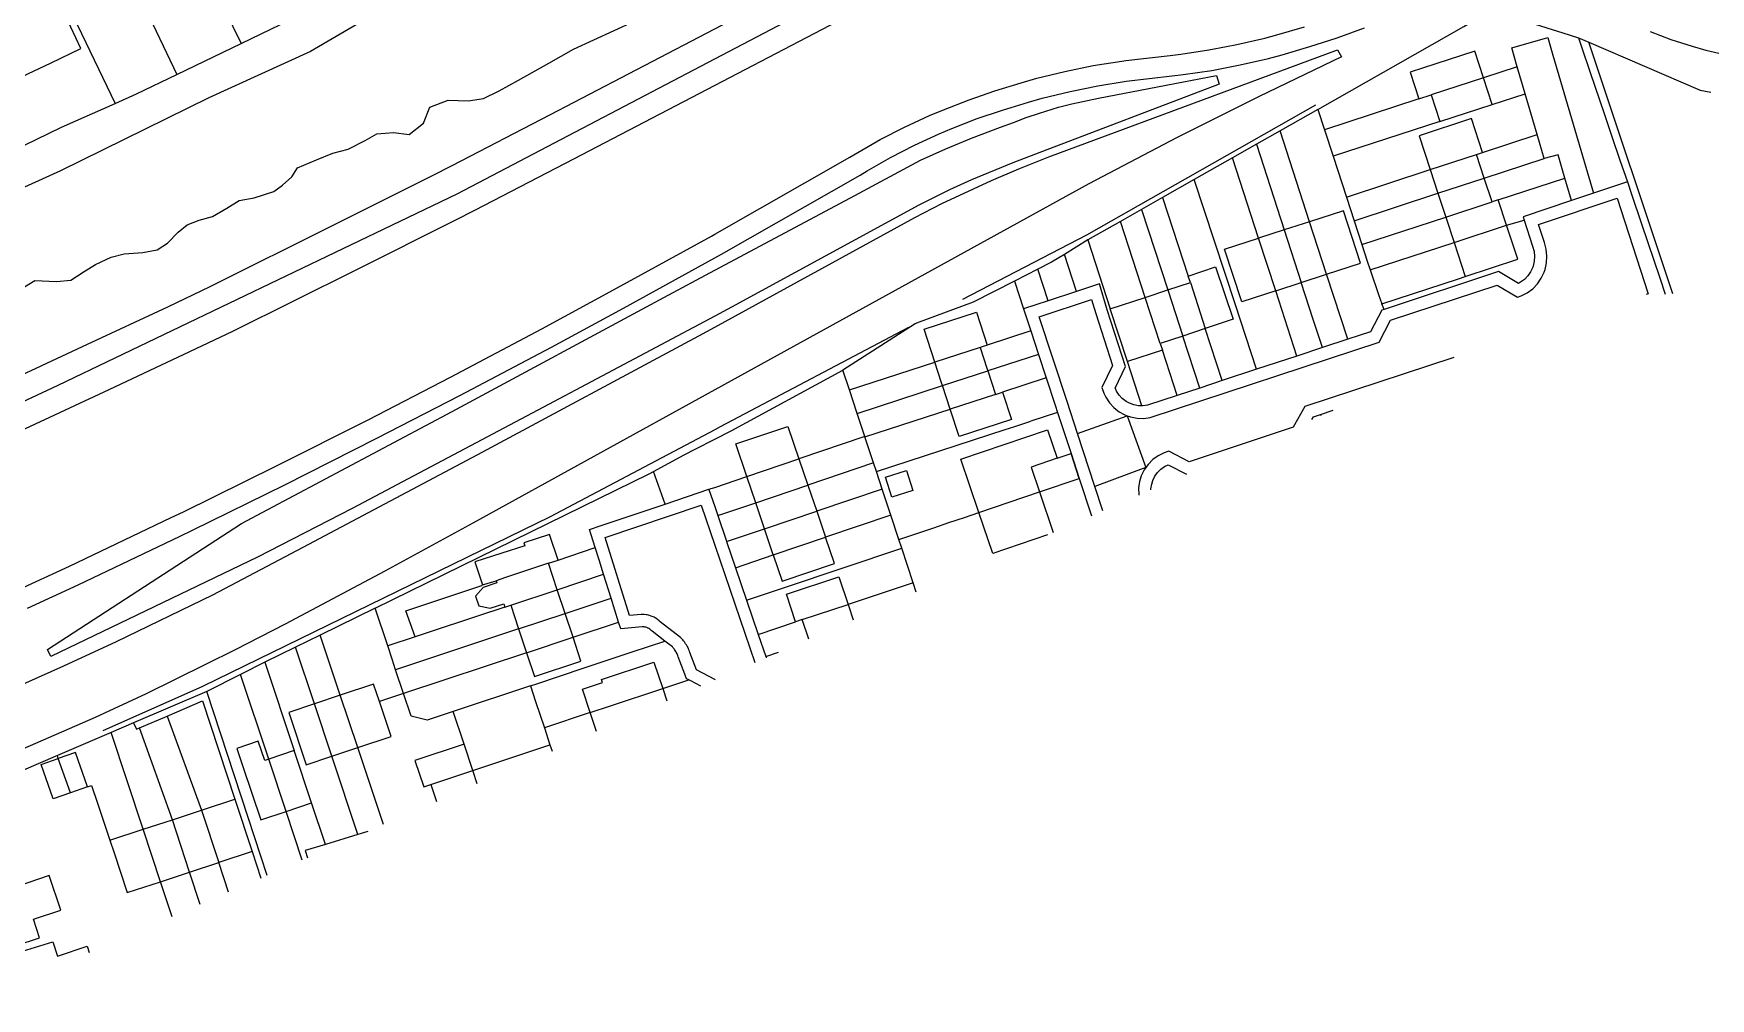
# Model space of a CAD drawing. Header units: millimetres. Extents: x 111502 to 977541, y 8702 to 1044108.
# Drawn here: x 975619.4 to 975862.7, y 474030 to 474170.1 of the extents above; entities that cross this region are included whole.
import ezdxf

# ---------------------------------------------------------------- set-up
doc = ezdxf.new("R2010")
doc.units = ezdxf.units.MM
doc.header["$LTSCALE"] = 0.25
doc.layers.add('X HVSS Site Background', color=8, linetype='Continuous')

# ---------------------------------------------------------------- blocks, each defined once
blk = doc.blocks.new('OS MAP')
at = {"layer": 'X HVSS Site Background'}
for points in [[(489175.85, 238571.4), (489196.65, 238577.85), (489199.7, 238578.85), (489206.35, 238581), (489217.35, 238584.6), (489237.95, 238591.6), (489258.45, 238598.95), (489293.85, 238612.4), (489313.3, 238620.05), (489351.2, 238635.85), (489370.3, 238644.3), (489404.75, 238660.4), (489462.65, 238688.2), (489500, 238707.8), (489571.3, 238745.2), (489613.45, 238766.65), (489626.05, 238771.7), (489643.7, 238779.2), (489682.25, 238798.23), (489720.03, 238818.82), (489741.71, 238830.1), (489756.85, 238837.25), (489780.31, 238847.24)], [(489399.24, 238674.32), (489401.35, 238675.61), (489404.51, 238675.46), (489406.57, 238675.65), (489408.54, 238676.92), (489410.14, 238677.91), (489412.45, 238678.97), (489414.31, 238679.47), (489417.02, 238679.69), (489419.11, 238680.06), (489420.62, 238681.02), (489422.17, 238682.61), (489423.44, 238683.69), (489425.19, 238684.36), (489427.13, 238684.9), (489429.23, 238686.1), (489431.02, 238687.21), (489433.17, 238687.61), (489436.04, 238688.53), (489437.3, 238689.45), (489438.64, 238690.66), (489439.49, 238691.94), (489442.23, 238693.13), (489444.61, 238694.07), (489446.83, 238694.67), (489449.27, 238695.95), (489450.96, 238696.87), (489453.38, 238697.1), (489455.69, 238696.82), (489457.74, 238698.46), (489458.65, 238700.78), (489461.33, 238701.76), (489464.24, 238701.68), (489466.46, 238702), (489468.71, 238703.14), (489471.52, 238704.7), (489475.95, 238707.16), (489479.52, 238709.18), (489488.35, 238713.23)], [(489465.46, 238722.95), (489441.34, 238708.83), (489426.62, 238702.14), (489405.1, 238691.54), (489368.28, 238674.84)], [(489322.9, 238631.74), (489340.5, 238635.75), (489354.05, 238641.6), (489372.25, 238649.6), (489385.3, 238655.4), (489390.45, 238657.7), (489409, 238666.35), (489420.65, 238671.8), (489426.8, 238674.75), (489444.65, 238683.65), (489458.95, 238690.8), (489461.9, 238692.3), (489476.1, 238699.65), (489479.6, 238701.5), (489500, 238712.15), (489514.95, 238720), (489547.6, 238737), (489575.75, 238751.8), (489586.85, 238757.6)], [(489399.05, 238630.75), (489406.4, 238634.15), (489421.15, 238641.2), (489422.95, 238642.05), (489436.35, 238648.65), (489449.7, 238655.4), (489461.65, 238661.6), (489474.9, 238668.6), (489485.3, 238674.25), (489499.55, 238682.05), (489500, 238682.35), (489519.6, 238693.5), (489524, 238696.05), (489527.55, 238697.85), (489531.15, 238699.55), (489533.2, 238700.4), (489536.9, 238701.85), (489540.65, 238703.15), (489544.45, 238704.3), (489546.75, 238704.95), (489550.8, 238705.95), (489554.9, 238706.8), (489559.05, 238707.45), (489559.64, 238707.52), (489566.05, 238708.25), (489567.6, 238708.45), (489571.7, 238709.1), (489574.26, 238709.57), (489575.75, 238709.85), (489579.8, 238710.8), (489581.55, 238711.25), (489585.55, 238712.4)], [(489590.25, 238750.85), (489579.1, 238745.3), (489551, 238730.55), (489500, 238703.9), (489479.5, 238693.2), (489465.25, 238685.8), (489462.3, 238684.3), (489447.95, 238677.1), (489430.05, 238668.2), (489423.8, 238665.25), (489412.1, 238659.75), (489393.5, 238651.1), (489388.3, 238648.75), (489375.25, 238642.9), (489357, 238634.9), (489343.2, 238628.9), (489334.85, 238625.25), (489324.4, 238620.55), (489323.85, 238620.35), (489312.1, 238615.3), (489296.8, 238608.95)], [(489424.11, 238724.78), (489431.28, 238710)], [(489400.3, 238628.05), (489407.65, 238631.45), (489422.45, 238638.5), (489424.25, 238639.35), (489437.65, 238645.95), (489451, 238652.7), (489463, 238658.9), (489476.3, 238665.95), (489486.75, 238671.6), (489500, 238678.9), (489501, 238679.45), (489521.1, 238690.9), (489522.1, 238691.5), (489525.5, 238693.45), (489529, 238695.25), (489532.55, 238696.9), (489534.4, 238697.65), (489538.05, 238699.1), (489541.75, 238700.35), (489545.5, 238701.5), (489547.5, 238702.05), (489551.55, 238703.05), (489555.6, 238703.85), (489559.7, 238704.55), (489566.35, 238705.3), (489567.95, 238705.5), (489572.1, 238706.1), (489576.25, 238706.9), (489580.35, 238707.85), (489582.3, 238708.35), (489586.35, 238709.55), (489590.3, 238710.85), (489594.25, 238712.3)], [(489635.7, 238711.75), (489638.7, 238710.6), (489641.8, 238709.6), (489643.8, 238709.05), (489646.95, 238708.3)], [(489394.76, 238705.06), (489396.63, 238705.95), (489397.47, 238704.2), (489400.46, 238705.64), (489403.65, 238707.16), (489408.05, 238709.27), (489406.57, 238712.37), (489403.08, 238719.68), (489395.49, 238716.05), (489397.04, 238712.8), (489392.17, 238710.47)], [(489405.09, 238717.83), (489413.02, 238701.32)], [(489431.28, 238710), (489436.99, 238712.75), (489446.57, 238717.65)], [(489416.98, 238715.98), (489421.98, 238705.51)], [(489587.5, 238700.44), (489608.68, 238712.47), (489612.69, 238714.81), (489623.06, 238711.53), (489625.29, 238710.83)], [(489421.98, 238705.51), (489431.28, 238710)], [(489616.43, 238706.63), (489615.98, 238708.15), (489615.63, 238709.36), (489620.85, 238710.89), (489621.21, 238709.68), (489621.6, 238708.32), (489627.47, 238688.28)], [(489625.29, 238710.83), (489625.69, 238709.65), (489627, 238705.8), (489629.02, 238699.86), (489630.15, 238696.53), (489631.33, 238693.07), (489632.4, 238689.93)], [(489625.29, 238710.83), (489626.81, 238710.18)], [(489639, 238673.67), (489626.81, 238710.18)], [(489626.81, 238710.18), (489642.95, 238703.22), (489644.52, 238702.92)], [(489590.35, 238709.1), (489590.95, 238708.05), (489579, 238702.3), (489567.1, 238696.35), (489554.25, 238689.65), (489500, 238659.75), (489464.9, 238640.4), (489452.15, 238633.4), (489437.7, 238625.75), (489430.45, 238622), (489417.5, 238615.6), (489410.1, 238612.2), (489399.55, 238607.6), (489382.25, 238599.9), (489326.5, 238578.8), (489326, 238580.05)], [(489326, 238580.05), (489342.65, 238589.05), (489352.05, 238594.2), (489368.9, 238602.85), (489376.2, 238606.55), (489405.55, 238619.7), (489413.2, 238623.2), (489427.2, 238630), (489440.3, 238636.9), (489465.65, 238650.35), (489497.7, 238667.6), (489500, 238668.85), (489529.05, 238684.75), (489532.95, 238686.8), (489540.15, 238690.1), (489544.1, 238691.8), (489548.45, 238693.55), (489555.4, 238696.1), (489590.35, 238709.1)], [(489611.52, 238705.03), (489610.26, 238708.9), (489602.66, 238706.41), (489600.87, 238705.83), (489602.13, 238701.96)], [(489403.7, 238621.05), (489403.2, 238622.05), (489431.35, 238640.35), (489461.9, 238656.6), (489492.6, 238673.15), (489500, 238677.1), (489519.7, 238687.6), (489529.85, 238693.05), (489533.55, 238694.7), (489537.25, 238696.25), (489541.45, 238697.85), (489543.35, 238698.55), (489545.2, 238699.25), (489547.1, 238699.9), (489549.85, 238700.75), (489551.8, 238701.25), (489555.7, 238702.05), (489572.8, 238705.35), (489573.2, 238704.1)], [(489413.02, 238701.32), (489416.12, 238702.69), (489421.98, 238705.51)], [(489611.52, 238705.03), (489603.92, 238702.55)], [(489616.43, 238706.63), (489611.52, 238705.03)], [(489612.79, 238701.16), (489611.52, 238705.03)], [(489617.57, 238702.72), (489616.43, 238706.63)], [(489573.2, 238704.1), (489546.55, 238693.95), (489543.25, 238692.7), (489537.25, 238690.2), (489534.05, 238688.75), (489529.6, 238686.55), (489502.45, 238671.75), (489500, 238670.45), (489474.35, 238656.8), (489447.4, 238642.5), (489433.65, 238635.45), (489403.7, 238621.05)], [(489602.13, 238701.96), (489603.92, 238702.55)], [(489603.92, 238702.55), (489605.19, 238698.68)], [(489612.79, 238701.16), (489617.57, 238702.72)], [(489619.31, 238696.79), (489617.57, 238702.72)], [(489399.75, 238695.21), (489405.24, 238697.88), (489413.02, 238701.32)], [(489587.15, 238701.05), (489553.92, 238682.17), (489535.97, 238672.87)], [(489587.5, 238700.44), (489582.03, 238697.34)], [(489587.5, 238700.44), (489588.46, 238697.49)], [(489602.13, 238701.96), (489588.46, 238697.49)], [(489605.19, 238698.68), (489612.79, 238701.16)], [(489582.03, 238697.34), (489578.58, 238695.38)], [(489586.31, 238684.13), (489582.03, 238697.34)], [(489588.46, 238697.49), (489589.72, 238693.63)], [(489605.19, 238698.68), (489589.72, 238693.63)], [(489611.41, 238694.19), (489609.79, 238699.11), (489602.19, 238696.62), (489603.8, 238691.7)], [(489578.58, 238695.38), (489575.13, 238693.42)], [(489578.58, 238695.38), (489582.61, 238682.94)], [(489611.41, 238694.19), (489619.31, 238696.79)], [(489620.33, 238693.31), (489619.31, 238696.79)], [(489575.13, 238693.42), (489569.57, 238690.26)], [(489578.91, 238681.74), (489575.13, 238693.42)], [(489589.72, 238693.63), (489591.64, 238687.71)], [(489603.8, 238691.7), (489610.51, 238693.9)], [(489610.51, 238693.9), (489611.41, 238694.19)], [(489611.64, 238690.46), (489610.51, 238693.9)], [(489611.64, 238690.46), (489620.33, 238693.31)], [(489623.33, 238690.48), (489622.34, 238693.87), (489620.34, 238693.29), (489620.33, 238693.31)], [(489569.57, 238690.26), (489564.97, 238687.65)], [(489575.5, 238672.22), (489569.57, 238690.26)], [(489591.64, 238687.71), (489603.8, 238691.7)], [(489603.8, 238691.7), (489604.93, 238688.26)], [(489604.93, 238688.26), (489611.64, 238690.46)], [(489612.77, 238687.02), (489611.64, 238690.46)], [(489613.66, 238687.31), (489623.33, 238690.48)], [(489624.29, 238687.21), (489623.33, 238690.48)], [(489559.84, 238655.98), (489560.32, 238655.81), (489561.27, 238655.63), (489562.23, 238655.6), (489563.19, 238655.74), (489596.4, 238666.68), (489598.04, 238669.83), (489613.49, 238674.93), (489616.48, 238673.18), (489617, 238673.37), (489617.88, 238673.83), (489618.67, 238674.42), (489619.35, 238675.13), (489619.92, 238675.94), (489620.35, 238676.83), (489620.48, 238677.21), (489620.69, 238678.18), (489620.74, 238679.16), (489620.64, 238680.14), (489620.38, 238681.1), (489619.53, 238683.72), (489630.92, 238687.54), (489635.43, 238673.68), (489635.11, 238673.58)], [(489564.97, 238687.65), (489561.92, 238685.91)], [(489564.97, 238687.65), (489568.69, 238676.25)], [(489591.64, 238687.71), (489592.76, 238684.27)], [(489592.76, 238684.27), (489604.93, 238688.26)], [(489604.93, 238688.26), (489606.06, 238684.82)], [(489627.47, 238688.28), (489624.29, 238687.21)], [(489632.4, 238689.93), (489627.47, 238688.28)], [(489632.4, 238689.93), (489633, 238688.16)], [(489633, 238688.16), (489634.47, 238683.83)], [(489561.92, 238685.91), (489558.86, 238684.18)], [(489561.92, 238685.91), (489565.73, 238674.23)], [(489588.77, 238676.52), (489593.7, 238678.12), (489591.23, 238685.73), (489586.31, 238684.13)], [(489606.06, 238684.82), (489612.77, 238687.02)], [(489613.66, 238687.31), (489612.77, 238687.02)], [(489614.87, 238683.62), (489613.66, 238687.31)], [(489624.29, 238687.21), (489617.27, 238684.86), (489617.43, 238684.37)], [(489558.86, 238684.18), (489554.14, 238681.5)], [(489562.45, 238673.16), (489558.86, 238684.18)], [(489582.61, 238682.94), (489578.91, 238681.74)], [(489586.31, 238684.13), (489582.61, 238682.94)], [(489582.61, 238682.94), (489585.08, 238675.32)], [(489588.77, 238676.52), (489586.31, 238684.13)], [(489592.76, 238684.27), (489593.87, 238680.82)], [(489593.87, 238680.82), (489606.06, 238684.82)], [(489617.43, 238684.37), (489618.65, 238680.59), (489618.86, 238679.81), (489618.94, 238679.11), (489618.9, 238678.42), (489618.74, 238677.69), (489618.68, 238677.52), (489618.36, 238676.86), (489617.96, 238676.28), (489617.47, 238675.77), (489616.92, 238675.36), (489616.6, 238675.19), (489613.7, 238676.89), (489597.1, 238671.42)], [(489606.06, 238684.82), (489607.27, 238681.13)], [(489607.27, 238681.13), (489614.87, 238683.62)], [(489608.88, 238676.21), (489616.49, 238678.7), (489614.87, 238683.62)], [(489614.87, 238683.62), (489617.43, 238684.37)], [(489634.47, 238683.83), (489637.13, 238676.01), (489637.88, 238673.64)], [(489554.14, 238681.5), (489550.73, 238679.4)], [(489554.14, 238681.5), (489557.39, 238671.51)], [(489581.38, 238674.13), (489576.45, 238672.53), (489573.98, 238680.14), (489578.91, 238681.74)], [(489581.38, 238674.13), (489578.91, 238681.74)], [(489593.87, 238680.82), (489594.65, 238678.43), (489595.08, 238677.14)], [(489595.08, 238677.14), (489607.27, 238681.13)], [(489607.27, 238681.13), (489608.88, 238676.21)], [(489550.73, 238679.4), (489548.88, 238678.26), (489546.88, 238677.24)], [(489552.5, 238674.02), (489550.73, 238679.4)], [(489543.48, 238675.5), (489537.51, 238672.45), (489529.29, 238669.41), (489529.07, 238669.33), (489518.59, 238662.58)], [(489546.88, 238677.24), (489543.48, 238675.5)], [(489543.48, 238675.5), (489544.8, 238671.49)], [(489548.38, 238672.66), (489546.88, 238677.24)], [(489568.69, 238676.25), (489572.67, 238677.58), (489575.2, 238669.99), (489571.17, 238668.64)], [(489569, 238675.3), (489568.69, 238676.25)], [(489585.08, 238675.32), (489588.77, 238676.52)], [(489591.83, 238667.07), (489588.77, 238676.52)], [(489595.08, 238677.14), (489596.28, 238673.57), (489596.79, 238672.23)], [(489596.79, 238672.23), (489607.91, 238675.86), (489608.88, 238676.21)], [(489552.5, 238674.02), (489548.38, 238672.66)], [(489561.98, 238657.4), (489561.47, 238657.42), (489560.8, 238657.55), (489560.17, 238657.78), (489559.67, 238658.06), (489559.13, 238658.48), (489558.68, 238658.98), (489558.3, 238659.56), (489558.13, 238659.92), (489558.11, 238659.97), (489559.59, 238663.14), (489556.92, 238671.36), (489555.8, 238675.1), (489552.5, 238674.02)], [(489557.39, 238671.51), (489562.45, 238673.16)], [(489562.45, 238673.16), (489565.73, 238674.23)], [(489564.64, 238666.46), (489562.45, 238673.16)], [(489565.73, 238674.23), (489569, 238675.3)], [(489565.73, 238674.23), (489567.91, 238667.55)], [(489569, 238675.3), (489571.17, 238668.64)], [(489581.38, 238674.13), (489585.08, 238675.32)], [(489584.46, 238664.64), (489581.38, 238674.13)], [(489586.82, 238669.95), (489585.66, 238673.55), (489585.08, 238675.32)], [(489531.94, 238663.76), (489530.38, 238668.54), (489537.98, 238671.02), (489539.54, 238666.23)], [(489548.38, 238672.66), (489544.8, 238671.49)], [(489544.8, 238671.49), (489545.85, 238668.29)], [(489552.63, 238653.42), (489551.11, 238658.05), (489547.07, 238670.34), (489554.65, 238672.83), (489555.3, 238670.83), (489557.72, 238663.26), (489556.16, 238660.08), (489556.46, 238659.24), (489556.72, 238658.68), (489557.25, 238657.87), (489557.91, 238657.15), (489558.5, 238656.7), (489558.67, 238656.56), (489559.41, 238656.14), (489559.84, 238655.98)], [(489559.88, 238663.86), (489557.39, 238671.51)], [(489578.62, 238662.72), (489575.5, 238672.22)], [(489597.1, 238671.42), (489596.78, 238671.31), (489595.14, 238668.16), (489591.83, 238667.07)], [(489597.1, 238671.42), (489596.79, 238672.23)], [(489528.1, 238668.78), (489500.79, 238654.37), (489500, 238653.95), (489476.11, 238641.32), (489425.68, 238616.66), (489411.22, 238610.25)], [(489545.85, 238668.29), (489539.54, 238666.23)], [(489545.85, 238668.29), (489546.97, 238664.89)], [(489571.17, 238668.64), (489567.91, 238667.55)], [(489573.63, 238661.08), (489571.17, 238668.64)], [(489588.15, 238665.86), (489586.82, 238669.95)], [(489538.5, 238665.89), (489531.94, 238663.76)], [(489539.54, 238666.23), (489538.5, 238665.89)], [(489538.5, 238665.89), (489539.48, 238662.88), (489539.61, 238662.49)], [(489567.91, 238667.55), (489564.64, 238666.46)], [(489564.64, 238666.46), (489564.95, 238665.51)], [(489570.37, 238660), (489567.91, 238667.55)], [(489588.15, 238665.86), (489584.46, 238664.64)], [(489591.83, 238667.07), (489588.15, 238665.86)], [(489519.53, 238659.73), (489531.94, 238663.76)], [(489533.05, 238660.35), (489532.92, 238660.74), (489531.94, 238663.76)], [(489546.97, 238664.89), (489539.61, 238662.49)], [(489546.97, 238664.89), (489548.09, 238661.47)], [(489564.95, 238665.51), (489559.88, 238663.86)], [(489561.98, 238657.4), (489559.88, 238663.86)], [(489607.21, 238664.41), (489585.63, 238657.33), (489583.92, 238654.3), (489568.82, 238649.31), (489565.88, 238650.83), (489565.2, 238650.6), (489564.34, 238650.17), (489563.56, 238649.61), (489562.87, 238648.92), (489562.53, 238648.45)], [(489567.1, 238658.92), (489564.95, 238665.51)], [(489584.46, 238664.64), (489578.62, 238662.72)], [(489491.13, 238647.9), (489495.56, 238650.32), (489497.18, 238651.14), (489500, 238652.56), (489502.4, 238653.77), (489518.59, 238662.58)], [(489519.53, 238659.73), (489518.59, 238662.58)], [(489533.05, 238660.35), (489539.61, 238662.49)], [(489539.61, 238662.49), (489540.72, 238659.08)], [(489548.09, 238661.47), (489541.77, 238659.42)], [(489548.09, 238661.47), (489549.4, 238657.49), (489549.74, 238656.45)], [(489573.63, 238661.08), (489570.37, 238660)], [(489578.62, 238662.72), (489573.63, 238661.08)], [(489520.66, 238656.31), (489519.53, 238659.73)], [(489520.66, 238656.31), (489533.05, 238660.35)], [(489534.16, 238656.94), (489533.05, 238660.35)], [(489541.77, 238659.42), (489543.07, 238655.43), (489535.47, 238652.95), (489534.16, 238656.94)], [(489540.72, 238659.08), (489534.16, 238656.94)], [(489540.72, 238659.08), (489541.77, 238659.42)], [(489567.1, 238658.92), (489562.78, 238657.5), (489562.13, 238657.4), (489561.98, 238657.4)], [(489570.37, 238660), (489567.1, 238658.92)], [(489521.77, 238652.95), (489520.66, 238656.31)], [(489521.79, 238652.9), (489534.16, 238656.94)], [(489549.74, 238656.45), (489545.86, 238655.18)], [(489549.74, 238656.45), (489551.7, 238650.49)], [(489552.63, 238653.42), (489559.84, 238655.98)], [(489559.84, 238655.98), (489562.53, 238648.45)], [(489586.63, 238655.43), (489586.86, 238655.84), (489587.87, 238656.17)], [(489587.87, 238656.17), (489589.72, 238656.78)], [(489587.87, 238656.17), (489587.93, 238656)], [(489504.65, 238647.14), (489503.04, 238651.88), (489510.62, 238654.44), (489512.22, 238649.71)], [(489523.45, 238647.87), (489542.15, 238653.97), (489543.41, 238654.38), (489545.86, 238655.18)], [(489538.31, 238641.94), (489535.69, 238649.67), (489548.28, 238653.95), (489549.69, 238649.81)], [(489521.77, 238652.95), (489512.22, 238649.71)], [(489521.79, 238652.9), (489521.77, 238652.95)], [(489523.03, 238649.15), (489521.79, 238652.9)], [(489555.16, 238645.73), (489552.63, 238653.42)], [(489504.65, 238647.14), (489512.22, 238649.71)], [(489512.22, 238649.71), (489513.51, 238645.92)], [(489523.03, 238649.15), (489513.51, 238645.92)], [(489523.45, 238647.87), (489523.03, 238649.15)], [(489549.69, 238649.81), (489545.9, 238648.52), (489547.12, 238644.93)], [(489549.69, 238649.81), (489551.7, 238650.49)], [(489551.7, 238650.49), (489552.88, 238646.89)], [(489552.88, 238646.89), (489551.7, 238650.49)], [(489563.29, 238645.24), (489563.29, 238645.39), (489563.39, 238646.05), (489563.56, 238646.6), (489563.86, 238647.21), (489564.25, 238647.75), (489564.73, 238648.23), (489565.27, 238648.62), (489565.76, 238648.87), (489568.43, 238647.48)], [(489450.74, 238628.05), (489480.8, 238642.8), (489490.47, 238647.54), (489491.13, 238647.9)], [(489492.79, 238643.16), (489491.13, 238647.9)], [(489499.15, 238645.3), (489500, 238645.56), (489504.65, 238647.14)], [(489505.94, 238643.35), (489504.65, 238647.14)], [(489524.29, 238645.34), (489523.45, 238647.87)], [(489525.71, 238644.14), (489524.78, 238647.05), (489527.82, 238648.02), (489528.75, 238645.11), (489525.71, 238644.14)], [(489547.12, 238644.93), (489552.88, 238646.89)], [(489552.88, 238646.89), (489554.66, 238641.47)], [(489562.53, 238648.45), (489555.16, 238645.73)], [(489562.53, 238648.45), (489562.31, 238648.14), (489561.88, 238647.27), (489561.63, 238646.45), (489561.49, 238645.5), (489561.51, 238644.53), (489561.53, 238644.47)], [(489492.79, 238643.16), (489499.15, 238645.3)], [(489499.15, 238645.3), (489499.16, 238645.28), (489500, 238642.79), (489500.44, 238641.48)], [(489505.94, 238643.35), (489513.51, 238645.92)], [(489513.51, 238645.92), (489514.79, 238642.13)], [(489524.29, 238645.34), (489514.79, 238642.13)], [(489525.54, 238641.56), (489524.29, 238645.34)], [(489538.31, 238641.94), (489547.12, 238644.93)], [(489547.12, 238644.93), (489549.12, 238639.05)], [(489556.32, 238642.2), (489555.16, 238645.73)], [(489482.67, 238636.84), (489482.37, 238637.78), (489481.85, 238639.46), (489483.52, 238640.03), (489492.79, 238643.16)], [(489500.12, 238617.66), (489500, 238617.72), (489497.35, 238619.09), (489496.4, 238621.6), (489496.33, 238621.8), (489496.26, 238621.99), (489496.18, 238622.18), (489496, 238622.54), (489495.89, 238622.72), (489495.78, 238622.89), (489495.61, 238623.14), (489495.48, 238623.3), (489495.35, 238623.45), (489495.21, 238623.6), (489495.04, 238623.77), (489492.07, 238626.09), (489491.96, 238626.19), (489491.72, 238626.39), (489491.6, 238626.48), (489491.34, 238626.64), (489491.2, 238626.72), (489491.07, 238626.79), (489490.93, 238626.85), (489490.78, 238626.91), (489490.52, 238627), (489490.37, 238627.04), (489490.22, 238627.07), (489490.06, 238627.1), (489489.76, 238627.14), (489489.61, 238627.15), (489489.35, 238627.15), (489487.65, 238626.97), (489484.09, 238638.32), (489498.02, 238643.02), (489500, 238637.18), (489505.8, 238620.14)], [(489500.44, 238641.48), (489505.94, 238643.35)], [(489500.44, 238641.48), (489501.71, 238637.76), (489501.73, 238637.71)], [(489507.22, 238639.57), (489505.94, 238643.35)], [(489507.22, 238639.57), (489514.79, 238642.13)], [(489514.79, 238642.13), (489516.07, 238638.35)], [(489525.54, 238641.56), (489516.07, 238638.35)], [(489526.71, 238638), (489525.54, 238641.56)], [(489536.23, 238641.23), (489538.31, 238641.94)], [(489548.29, 238638.69), (489540.33, 238635.99), (489538.31, 238641.94)], [(489501.73, 238637.71), (489507.22, 238639.57)], [(489508.5, 238635.78), (489507.22, 238639.57)], [(489526.71, 238638), (489531.81, 238639.73)], [(489531.81, 238639.73), (489533.98, 238640.47)], [(489533.98, 238640.47), (489536.23, 238641.23)], [(489477.27, 238635.04), (489476.04, 238638.73), (489472.31, 238637.52), (489472.44, 238637.12), (489469.12, 238636.05), (489465.21, 238634.78), (489466.3, 238631.42)], [(489477.27, 238635.04), (489482.67, 238636.84)], [(489483.23, 238635.05), (489482.67, 238636.84)], [(489501.73, 238637.71), (489503.01, 238633.92)], [(489508.5, 238635.78), (489516.07, 238638.35)], [(489508.5, 238635.78), (489509.79, 238631.99), (489517.37, 238634.53), (489516.07, 238638.35)], [(489510.1, 238631.03), (489527.13, 238636.74)], [(489527.13, 238636.74), (489526.71, 238638)], [(489528.79, 238631.72), (489527.13, 238636.74)], [(489475.86, 238634.57), (489470.21, 238632.69), (489469.64, 238632.5), (489468.27, 238632.04)], [(489475.86, 238634.57), (489477.27, 238635.04)], [(489477.14, 238630.73), (489475.86, 238634.57)], [(489483.88, 238632.98), (489483.23, 238635.05)], [(489503.01, 238633.92), (489508.5, 238635.78)], [(489468.27, 238632.04), (489468.38, 238631.72), (489466.41, 238631.06), (489465.3, 238629.77), (489465.77, 238628.39), (489467.42, 238628.05), (489469.39, 238628.7), (489469.55, 238628.21)], [(489466.3, 238631.42), (489468.27, 238632.04)], [(489477.14, 238630.73), (489483.88, 238632.98)], [(489484.97, 238629.51), (489483.88, 238632.98)], [(489503.01, 238633.92), (489504.62, 238629.19)], [(489511.74, 238626.07), (489510.42, 238630.06), (489518.02, 238632.58), (489519.34, 238628.59)], [(489528.79, 238631.72), (489519.34, 238628.59)], [(489529.24, 238630.37), (489528.79, 238631.72)], [(489456.55, 238623.89), (489455.18, 238627.68), (489466.19, 238631.35), (489466.3, 238631.42)], [(489470.4, 238628.49), (489477.14, 238630.73)], [(489478.29, 238627.28), (489477.14, 238630.73)], [(489478.29, 238627.28), (489484.97, 238629.51)], [(489486.06, 238626.04), (489484.97, 238629.51)], [(489504.62, 238629.19), (489510.1, 238631.03)], [(489504.62, 238629.19), (489506.3, 238624.24)], [(489450.74, 238628.05), (489442.77, 238624.14)], [(489452.56, 238622.56), (489450.74, 238628.05)], [(489469.55, 238628.21), (489467.54, 238627.54), (489467.47, 238627.52), (489456.55, 238623.89)], [(489469.55, 238628.21), (489470.4, 238628.49)], [(489470.4, 238628.49), (489471.55, 238625.04)], [(489471.55, 238625.04), (489478.29, 238627.28)], [(489479.44, 238623.83), (489478.29, 238627.28)], [(489512.69, 238626.39), (489519.34, 238628.59)], [(489519.34, 238628.59), (489520.07, 238626.37)], [(489471.55, 238625.04), (489453.71, 238619.11)], [(489471.55, 238625.04), (489472.7, 238621.59)], [(489479.44, 238623.83), (489486.06, 238626.04)], [(489492.76, 238623.27), (489490.91, 238624.71), (489490.78, 238624.83), (489490.6, 238624.98), (489490.42, 238625.09), (489490.33, 238625.15), (489490.29, 238625.17), (489490.24, 238625.19), (489490.15, 238625.22), (489489.99, 238625.28), (489489.96, 238625.29), (489489.88, 238625.3), (489489.78, 238625.32), (489489.58, 238625.35), (489489.55, 238625.35), (489489.45, 238625.35), (489486.37, 238625.03), (489486.06, 238626.04)], [(489506.3, 238624.24), (489511.74, 238626.07)], [(489512.69, 238626.39), (489511.74, 238626.07)], [(489513.63, 238623.56), (489512.69, 238626.39)], [(489439.2, 238622.38), (489434.72, 238620.19)], [(489442.77, 238624.14), (489439.2, 238622.38)], [(489441.94, 238614.16), (489439.2, 238622.38)], [(489445.68, 238615.4), (489442.77, 238624.14)], [(489456.55, 238623.89), (489452.56, 238622.56)], [(489453.71, 238619.11), (489453.2, 238620.64), (489452.56, 238622.56)], [(489472.7, 238621.59), (489479.44, 238623.83)], [(489472.7, 238621.59), (489473.85, 238618.14), (489480.58, 238620.38), (489479.44, 238623.83)], [(489488.01, 238621.69), (489492.76, 238623.27)], [(489496.22, 238617.65), (489495.91, 238617.81), (489495.67, 238618.45), (489494.71, 238620.98), (489494.64, 238621.19), (489494.59, 238621.33), (489494.54, 238621.43), (489494.42, 238621.67), (489494.37, 238621.76), (489494.28, 238621.9), (489494.17, 238622.06), (489494.1, 238622.14), (489494.01, 238622.25), (489493.92, 238622.35), (489493.85, 238622.42), (489492.76, 238623.27)], [(489506.3, 238624.24), (489507.39, 238621.03)], [(489434.72, 238620.19), (489431.21, 238618.42)], [(489434.72, 238620.19), (489438.98, 238607.38)], [(489472.7, 238621.59), (489454.86, 238615.65)], [(489473.25, 238616.78), (489474.19, 238617.09), (489480.93, 238619.34), (489488.01, 238621.69)], [(489483.58, 238617.7), (489491.17, 238620.23), (489492.45, 238616.39)], [(489507.39, 238621.03), (489509.23, 238621.64)], [(489507.39, 238621.03), (489507.45, 238620.86)], [(489431.21, 238618.42), (489426.32, 238615.95)], [(489435.29, 238606.15), (489431.21, 238618.42)], [(489451.35, 238614.48), (489450.51, 238617.01), (489445.68, 238615.4)], [(489454.86, 238615.65), (489453.71, 238619.11)], [(489481.95, 238612.9), (489480.81, 238616.31), (489483.72, 238617.28), (489483.58, 238617.7)], [(489492.45, 238616.39), (489496.22, 238617.65)], [(489497.99, 238616.73), (489496.52, 238617.49), (489496.22, 238617.65)], [(489426.32, 238615.95), (489415.7, 238611.4)], [(489420.55, 238612.39), (489425.68, 238614.59), (489430.38, 238600.31)], [(489432.33, 238597.67), (489426.32, 238615.95)], [(489445.68, 238615.4), (489441.94, 238614.16)], [(489448.21, 238607.81), (489445.68, 238615.4)], [(489454.86, 238615.65), (489451.35, 238614.48)], [(489462.05, 238613.05), (489458.26, 238611.79), (489455.95, 238612.39), (489454.86, 238615.65)], [(489473.25, 238616.78), (489462.05, 238613.05)], [(489473.25, 238616.78), (489474, 238614.51), (489475.28, 238610.68)], [(489481.95, 238612.9), (489484.86, 238613.87), (489492.45, 238616.39)], [(489492.45, 238616.39), (489493.05, 238614.58)], [(489416.55, 238610.68), (489420.55, 238612.39)], [(489420.55, 238612.39), (489425.54, 238598.72)], [(489441.94, 238614.16), (489438.19, 238612.91), (489440.72, 238605.32), (489444.46, 238606.57)], [(489444.46, 238606.57), (489441.94, 238614.16)], [(489448.21, 238607.81), (489453.04, 238609.42), (489451.35, 238614.48)], [(489463.63, 238608.31), (489462.05, 238613.05)], [(489481.95, 238612.9), (489475.28, 238610.68)], [(489482.87, 238610.13), (489481.95, 238612.9)], [(489412.42, 238610), (489404.63, 238606.65)], [(489415.7, 238611.4), (489412.42, 238610)], [(489417.1, 238595.95), (489412.42, 238610)], [(489415.7, 238611.4), (489416.09, 238610.48), (489416.55, 238610.68)], [(489421.32, 238597.34), (489416.55, 238610.68)], [(489475.28, 238610.68), (489476.1, 238608.19)], [(489435.29, 238606.15), (489434.72, 238605.96), (489433.78, 238608.75), (489430.66, 238607.7), (489431.6, 238604.92), (489431.6, 238604.91), (489434.13, 238597.33), (489437.82, 238598.56)], [(489438.98, 238607.38), (489435.29, 238606.15)], [(489441.51, 238599.78), (489438.98, 238607.38)], [(489444.46, 238606.57), (489448.21, 238607.81)], [(489451.94, 238596.63), (489448.21, 238607.81)], [(489463.63, 238608.31), (489456.51, 238605.94), (489457.79, 238602.11), (489458.83, 238602.45)], [(489464.91, 238604.47), (489463.63, 238608.31)], [(489464.91, 238604.47), (489476.1, 238608.19)], [(489476.1, 238608.19), (489476.4, 238607.3)], [(489404.63, 238606.65), (489394.04, 238602.11), (489376.42, 238594.42)], [(489406.52, 238601.24), (489404.04, 238600.37), (489402.29, 238605.38), (489404.77, 238606.24)], [(489404.77, 238606.24), (489404.63, 238606.65)], [(489409.01, 238602.11), (489407.26, 238607.11), (489404.77, 238606.24)], [(489406.52, 238601.24), (489404.77, 238606.24)], [(489437.82, 238598.56), (489435.29, 238606.15)], [(489448.24, 238595.2), (489444.46, 238606.57)], [(489458.83, 238602.45), (489464.91, 238604.47)], [(489458.83, 238602.45), (489459.65, 238599.99)], [(489465.54, 238602.56), (489464.91, 238604.47)], [(489409.01, 238602.11), (489406.52, 238601.24)], [(489409.01, 238602.11), (489409.58, 238602.31), (489410.44, 238599.74), (489411.71, 238595.98), (489412.26, 238594.36)], [(489425.54, 238598.72), (489430.38, 238600.31)], [(489430.38, 238600.31), (489432.88, 238592.71)], [(489421.32, 238597.34), (489425.54, 238598.72)], [(489425.54, 238598.72), (489428.04, 238591.12)], [(489435.09, 238589.27), (489432.33, 238597.67)], [(489437.82, 238598.56), (489441.51, 238599.78)], [(489440.17, 238591.49), (489437.82, 238598.56)], [(489443.51, 238593.76), (489441.51, 238599.78)], [(489412.26, 238594.36), (489417.1, 238595.95)], [(489417.1, 238595.95), (489421.32, 238597.34)], [(489419.6, 238588.35), (489417.1, 238595.95)], [(489423.82, 238589.74), (489421.32, 238597.34)], [(489448.24, 238595.2), (489443.51, 238593.76)], [(489449.68, 238595.64), (489448.24, 238595.2)], [(489412.26, 238594.36), (489412.86, 238592.54), (489414.76, 238586.76), (489419.6, 238588.35)], [(489432.88, 238592.71), (489428.04, 238591.12)], [(489432.88, 238592.71), (489434.15, 238588.86)], [(489443.51, 238593.76), (489440.6, 238592.87), (489440.92, 238591.82)], [(489423.82, 238589.74), (489428.04, 238591.12)], [(489429.46, 238586.81), (489428.04, 238591.12)], [(489398.64, 238579.08), (489402.06, 238580.2), (489401.16, 238582.89), (489405.13, 238584.22), (489403.44, 238589.26), (489398.82, 238587.65)], [(489419.6, 238588.35), (489423.82, 238589.74)], [(489421.28, 238583.24), (489419.6, 238588.35)], [(489425.37, 238585.03), (489423.82, 238589.74)], [(489398.95, 238578.06), (489403.98, 238579.62), (489404.63, 238577.53), (489408.97, 238578.98), (489409.26, 238578.07)]]:
    blk.add_lwpolyline(points, dxfattribs=at)

msp = doc.modelspace()

# ---------------------------------------------------------------- block references
at = {"lineweight": 0}
msp.add_blockref('OS MAP', (486218.2, 235458.61), dxfattribs=at)

doc.saveas('drawing.dxf')
